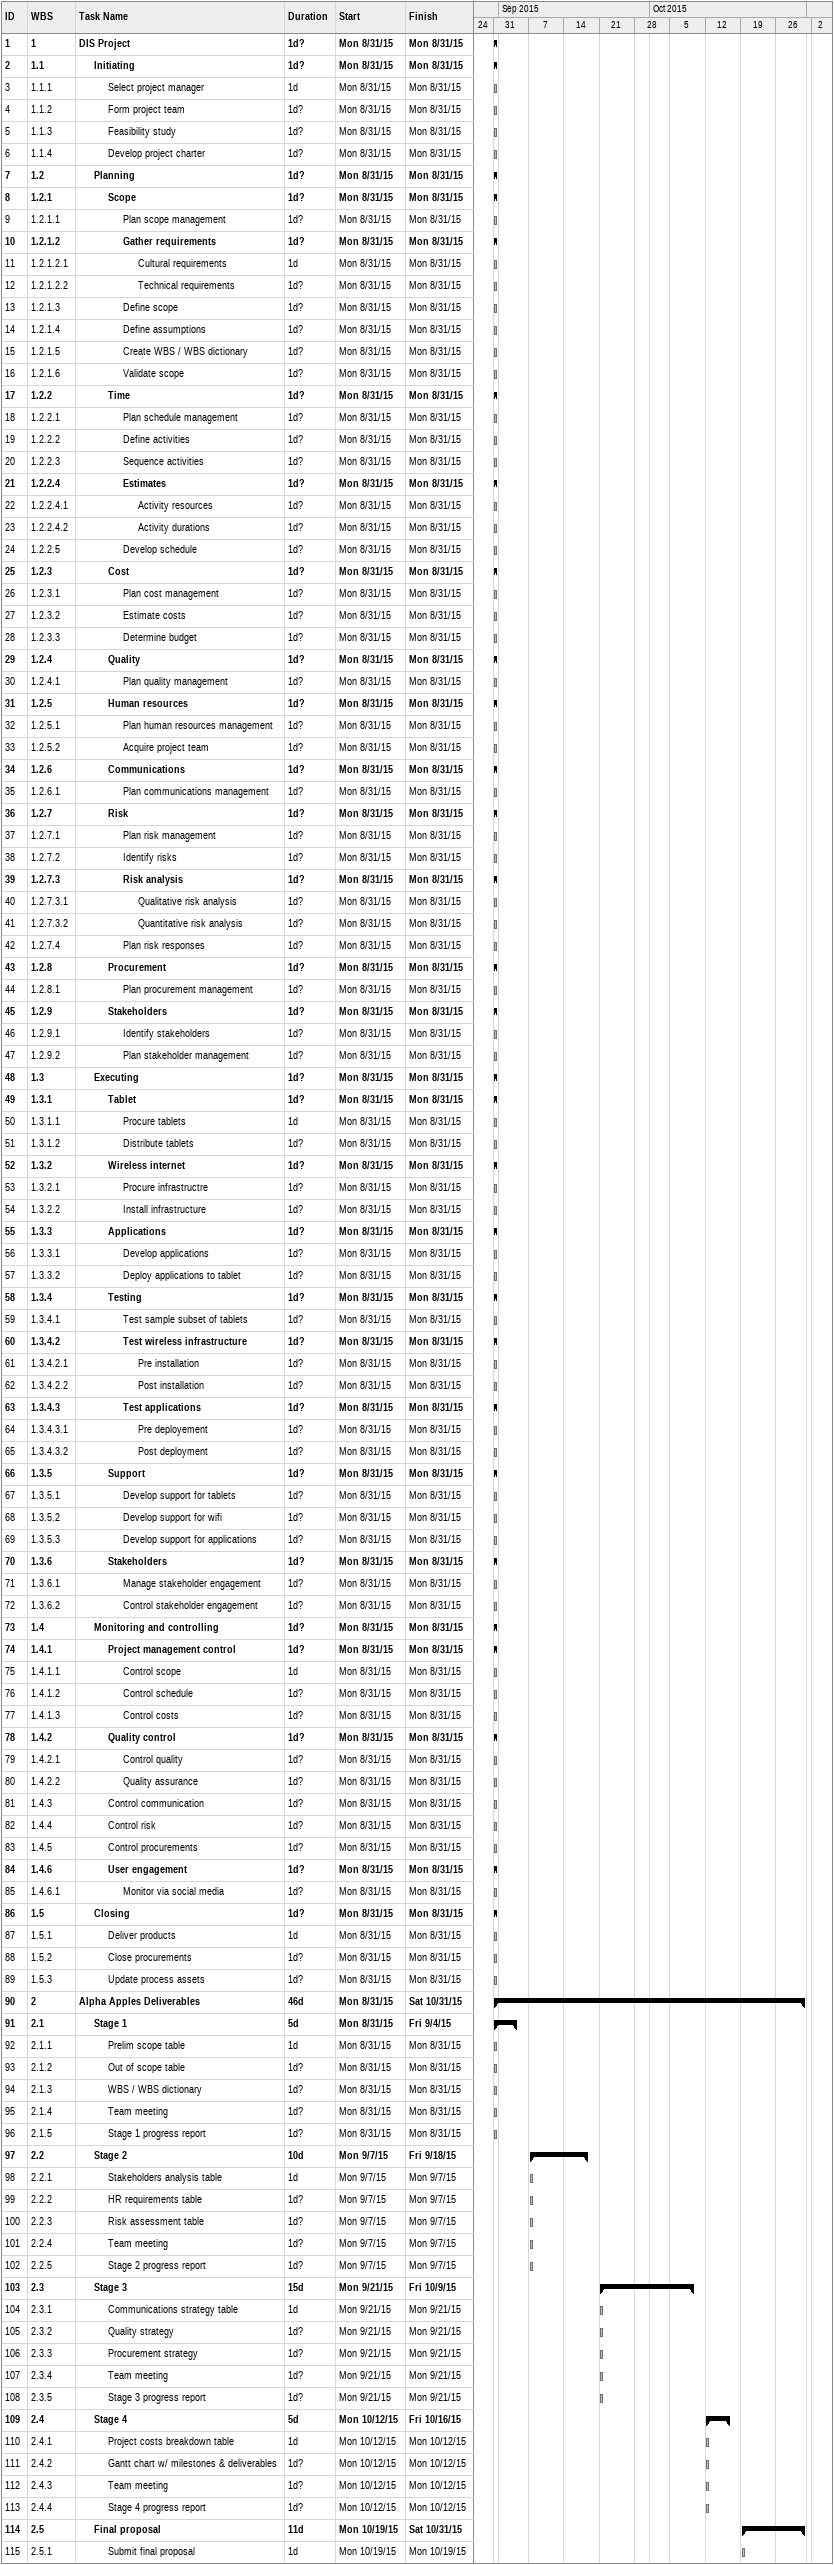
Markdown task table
| ID | WBS | Task | Duration | Start | Finish |
|---|---|---|---|---|---|
| 1 | 1 | **DIS Project** | 1d? | 2015-08-31 | 2015-08-31 |
| 2 | 1.1 | **Initiating** | 1d? | 2015-08-31 | 2015-08-31 |
| 3 | 1.1.1 | Select project manager | 1d | 2015-08-31 | 2015-08-31 |
| 4 | 1.1.2 | Form project team | 1d? | 2015-08-31 | 2015-08-31 |
| 5 | 1.1.3 | Feasibility study | 1d? | 2015-08-31 | 2015-08-31 |
| 6 | 1.1.4 | Develop project charter | 1d? | 2015-08-31 | 2015-08-31 |
| 7 | 1.2 | **Planning** | 1d? | 2015-08-31 | 2015-08-31 |
| 8 | 1.2.1 | **Scope** | 1d? | 2015-08-31 | 2015-08-31 |
| 9 | 1.2.1.1 | Plan scope management | 1d? | 2015-08-31 | 2015-08-31 |
| 10 | 1.2.1.2 | **Gather requirements** | 1d? | 2015-08-31 | 2015-08-31 |
| 11 | 1.2.1.2.1 | Cultural requirements | 1d | 2015-08-31 | 2015-08-31 |
| 12 | 1.2.1.2.2 | Technical requirements | 1d? | 2015-08-31 | 2015-08-31 |
| 13 | 1.2.1.3 | Define scope | 1d? | 2015-08-31 | 2015-08-31 |
| 14 | 1.2.1.4 | Define assumptions | 1d? | 2015-08-31 | 2015-08-31 |
| 15 | 1.2.1.5 | Create WBS / WBS dictionary | 1d? | 2015-08-31 | 2015-08-31 |
| 16 | 1.2.1.6 | Validate scope | 1d? | 2015-08-31 | 2015-08-31 |
| 17 | 1.2.2 | **Time** | 1d? | 2015-08-31 | 2015-08-31 |
| 18 | 1.2.2.1 | Plan schedule management | 1d? | 2015-08-31 | 2015-08-31 |
| 19 | 1.2.2.2 | Define activities | 1d? | 2015-08-31 | 2015-08-31 |
| 20 | 1.2.2.3 | Sequence activities | 1d? | 2015-08-31 | 2015-08-31 |
| 21 | 1.2.2.4 | **Estimates** | 1d? | 2015-08-31 | 2015-08-31 |
| 22 | 1.2.2.4.1 | Activity resources | 1d? | 2015-08-31 | 2015-08-31 |
| 23 | 1.2.2.4.2 | Activity durations | 1d? | 2015-08-31 | 2015-08-31 |
| 24 | 1.2.2.5 | Develop schedule | 1d? | 2015-08-31 | 2015-08-31 |
| 25 | 1.2.3 | **Cost** | 1d? | 2015-08-31 | 2015-08-31 |
| 26 | 1.2.3.1 | Plan cost management | 1d? | 2015-08-31 | 2015-08-31 |
| 27 | 1.2.3.2 | Estimate costs | 1d? | 2015-08-31 | 2015-08-31 |
| 28 | 1.2.3.3 | Determine budget | 1d? | 2015-08-31 | 2015-08-31 |
| 29 | 1.2.4 | **Quality** | 1d? | 2015-08-31 | 2015-08-31 |
| 30 | 1.2.4.1 | Plan quality management | 1d? | 2015-08-31 | 2015-08-31 |
| 31 | 1.2.5 | **Human resources** | 1d? | 2015-08-31 | 2015-08-31 |
| 32 | 1.2.5.1 | Plan human resources management | 1d? | 2015-08-31 | 2015-08-31 |
| 33 | 1.2.5.2 | Acquire project team | 1d? | 2015-08-31 | 2015-08-31 |
| 34 | 1.2.6 | **Communications** | 1d? | 2015-08-31 | 2015-08-31 |
| 35 | 1.2.6.1 | Plan communications management | 1d? | 2015-08-31 | 2015-08-31 |
| 36 | 1.2.7 | **Risk** | 1d? | 2015-08-31 | 2015-08-31 |
| 37 | 1.2.7.1 | Plan risk management | 1d? | 2015-08-31 | 2015-08-31 |
| 38 | 1.2.7.2 | Identify risks | 1d? | 2015-08-31 | 2015-08-31 |
| 39 | 1.2.7.3 | **Risk analysis** | 1d? | 2015-08-31 | 2015-08-31 |
| 40 | 1.2.7.3.1 | Qualitative risk analysis | 1d? | 2015-08-31 | 2015-08-31 |
| 41 | 1.2.7.3.2 | Quantitative risk analysis | 1d? | 2015-08-31 | 2015-08-31 |
| 42 | 1.2.7.4 | Plan risk responses | 1d? | 2015-08-31 | 2015-08-31 |
| 43 | 1.2.8 | **Procurement** | 1d? | 2015-08-31 | 2015-08-31 |
| 44 | 1.2.8.1 | Plan procurement management | 1d? | 2015-08-31 | 2015-08-31 |
| 45 | 1.2.9 | **Stakeholders** | 1d? | 2015-08-31 | 2015-08-31 |
| 46 | 1.2.9.1 | Identify stakeholders | 1d? | 2015-08-31 | 2015-08-31 |
| 47 | 1.2.9.2 | Plan stakeholder management | 1d? | 2015-08-31 | 2015-08-31 |
| 48 | 1.3 | **Executing** | 1d? | 2015-08-31 | 2015-08-31 |
| 49 | 1.3.1 | **Tablet** | 1d? | 2015-08-31 | 2015-08-31 |
| 50 | 1.3.1.1 | Procure tablets | 1d | 2015-08-31 | 2015-08-31 |
| 51 | 1.3.1.2 | Distribute tablets | 1d? | 2015-08-31 | 2015-08-31 |
| 52 | 1.3.2 | **Wireless internet** | 1d? | 2015-08-31 | 2015-08-31 |
| 53 | 1.3.2.1 | Procure infrastructre | 1d? | 2015-08-31 | 2015-08-31 |
| 54 | 1.3.2.2 | Install infrastructure | 1d? | 2015-08-31 | 2015-08-31 |
| 55 | 1.3.3 | **Applications** | 1d? | 2015-08-31 | 2015-08-31 |
| 56 | 1.3.3.1 | Develop applications | 1d? | 2015-08-31 | 2015-08-31 |
| 57 | 1.3.3.2 | Deploy applications to tablet | 1d? | 2015-08-31 | 2015-08-31 |
| 58 | 1.3.4 | **Testing** | 1d? | 2015-08-31 | 2015-08-31 |
| 59 | 1.3.4.1 | Test sample subset of tablets | 1d? | 2015-08-31 | 2015-08-31 |
| 60 | 1.3.4.2 | **Test wireless infrastructure** | 1d? | 2015-08-31 | 2015-08-31 |
| 61 | 1.3.4.2.1 | Pre installation | 1d? | 2015-08-31 | 2015-08-31 |
| 62 | 1.3.4.2.2 | Post installation | 1d? | 2015-08-31 | 2015-08-31 |
| 63 | 1.3.4.3 | **Test applications** | 1d? | 2015-08-31 | 2015-08-31 |
| 64 | 1.3.4.3.1 | Pre deployement | 1d? | 2015-08-31 | 2015-08-31 |
| 65 | 1.3.4.3.2 | Post deployment | 1d? | 2015-08-31 | 2015-08-31 |
| 66 | 1.3.5 | **Support** | 1d? | 2015-08-31 | 2015-08-31 |
| 67 | 1.3.5.1 | Develop support for tablets | 1d? | 2015-08-31 | 2015-08-31 |
| 68 | 1.3.5.2 | Develop support for wifi | 1d? | 2015-08-31 | 2015-08-31 |
| 69 | 1.3.5.3 | Develop support for applications | 1d? | 2015-08-31 | 2015-08-31 |
| 70 | 1.3.6 | **Stakeholders** | 1d? | 2015-08-31 | 2015-08-31 |
| 71 | 1.3.6.1 | Manage stakeholder engagement | 1d? | 2015-08-31 | 2015-08-31 |
| 72 | 1.3.6.2 | Control stakeholder engagement | 1d? | 2015-08-31 | 2015-08-31 |
| 73 | 1.4 | **Monitoring and controlling** | 1d? | 2015-08-31 | 2015-08-31 |
| 74 | 1.4.1 | **Project management control** | 1d? | 2015-08-31 | 2015-08-31 |
| 75 | 1.4.1.1 | Control scope | 1d | 2015-08-31 | 2015-08-31 |
| 76 | 1.4.1.2 | Control schedule | 1d? | 2015-08-31 | 2015-08-31 |
| 77 | 1.4.1.3 | Control costs | 1d? | 2015-08-31 | 2015-08-31 |
| 78 | 1.4.2 | **Quality control** | 1d? | 2015-08-31 | 2015-08-31 |
| 79 | 1.4.2.1 | Control quality | 1d? | 2015-08-31 | 2015-08-31 |
| 80 | 1.4.2.2 | Quality assurance | 1d? | 2015-08-31 | 2015-08-31 |
| 81 | 1.4.3 | Control communication | 1d? | 2015-08-31 | 2015-08-31 |
| 82 | 1.4.4 | Control risk | 1d? | 2015-08-31 | 2015-08-31 |
| 83 | 1.4.5 | Control procurements | 1d? | 2015-08-31 | 2015-08-31 |
| 84 | 1.4.6 | **User engagement** | 1d? | 2015-08-31 | 2015-08-31 |
| 85 | 1.4.6.1 | Monitor via social media | 1d? | 2015-08-31 | 2015-08-31 |
| 86 | 1.5 | **Closing** | 1d? | 2015-08-31 | 2015-08-31 |
| 87 | 1.5.1 | Deliver products | 1d | 2015-08-31 | 2015-08-31 |
| 88 | 1.5.2 | Close procurements | 1d? | 2015-08-31 | 2015-08-31 |
| 89 | 1.5.3 | Update process assets | 1d? | 2015-08-31 | 2015-08-31 |
| 90 | 2 | **Alpha Apples Deliverables** | 46d | 2015-08-31 | 2015-10-31 |
| 91 | 2.1 | **Stage 1** | 5d | 2015-08-31 | 2015-09-04 |
| 92 | 2.1.1 | Prelim scope table | 1d | 2015-08-31 | 2015-08-31 |
| 93 | 2.1.2 | Out of scope table | 1d? | 2015-08-31 | 2015-08-31 |
| 94 | 2.1.3 | WBS / WBS dictionary | 1d? | 2015-08-31 | 2015-08-31 |
| 95 | 2.1.4 | Team meeting | 1d? | 2015-08-31 | 2015-08-31 |
| 96 | 2.1.5 | Stage 1 progress report | 1d? | 2015-08-31 | 2015-08-31 |
| 97 | 2.2 | **Stage 2** | 10d | 2015-09-07 | 2015-09-18 |
| 98 | 2.2.1 | Stakeholders analysis table | 1d | 2015-09-07 | 2015-09-07 |
| 99 | 2.2.2 | HR requirements table | 1d? | 2015-09-07 | 2015-09-07 |
| 100 | 2.2.3 | Risk assessment table | 1d? | 2015-09-07 | 2015-09-07 |
| 101 | 2.2.4 | Team meeting | 1d? | 2015-09-07 | 2015-09-07 |
| 102 | 2.2.5 | Stage 2 progress report | 1d? | 2015-09-07 | 2015-09-07 |
| 103 | 2.3 | **Stage 3** | 15d | 2015-09-21 | 2015-10-09 |
| 104 | 2.3.1 | Communications strategy table | 1d | 2015-09-21 | 2015-09-21 |
| 105 | 2.3.2 | Quality strategy | 1d? | 2015-09-21 | 2015-09-21 |
| 106 | 2.3.3 | Procurement strategy | 1d? | 2015-09-21 | 2015-09-21 |
| 107 | 2.3.4 | Team meeting | 1d? | 2015-09-21 | 2015-09-21 |
| 108 | 2.3.5 | Stage 3 progress report | 1d? | 2015-09-21 | 2015-09-21 |
| 109 | 2.4 | **Stage 4** | 5d | 2015-10-12 | 2015-10-16 |
| 110 | 2.4.1 | Project costs breakdown table | 1d | 2015-10-12 | 2015-10-12 |
| 111 | 2.4.2 | Gantt chart w/ milestones & deliverables | 1d? | 2015-10-12 | 2015-10-12 |
| 112 | 2.4.3 | Team meeting | 1d? | 2015-10-12 | 2015-10-12 |
| 113 | 2.4.4 | Stage 4 progress report | 1d? | 2015-10-12 | 2015-10-12 |
| 114 | 2.5 | **Final proposal** | 11d | 2015-10-19 | 2015-10-31 |
| 115 | 2.5.1 | Submit final proposal | 1d | 2015-10-19 | 2015-10-19 |
